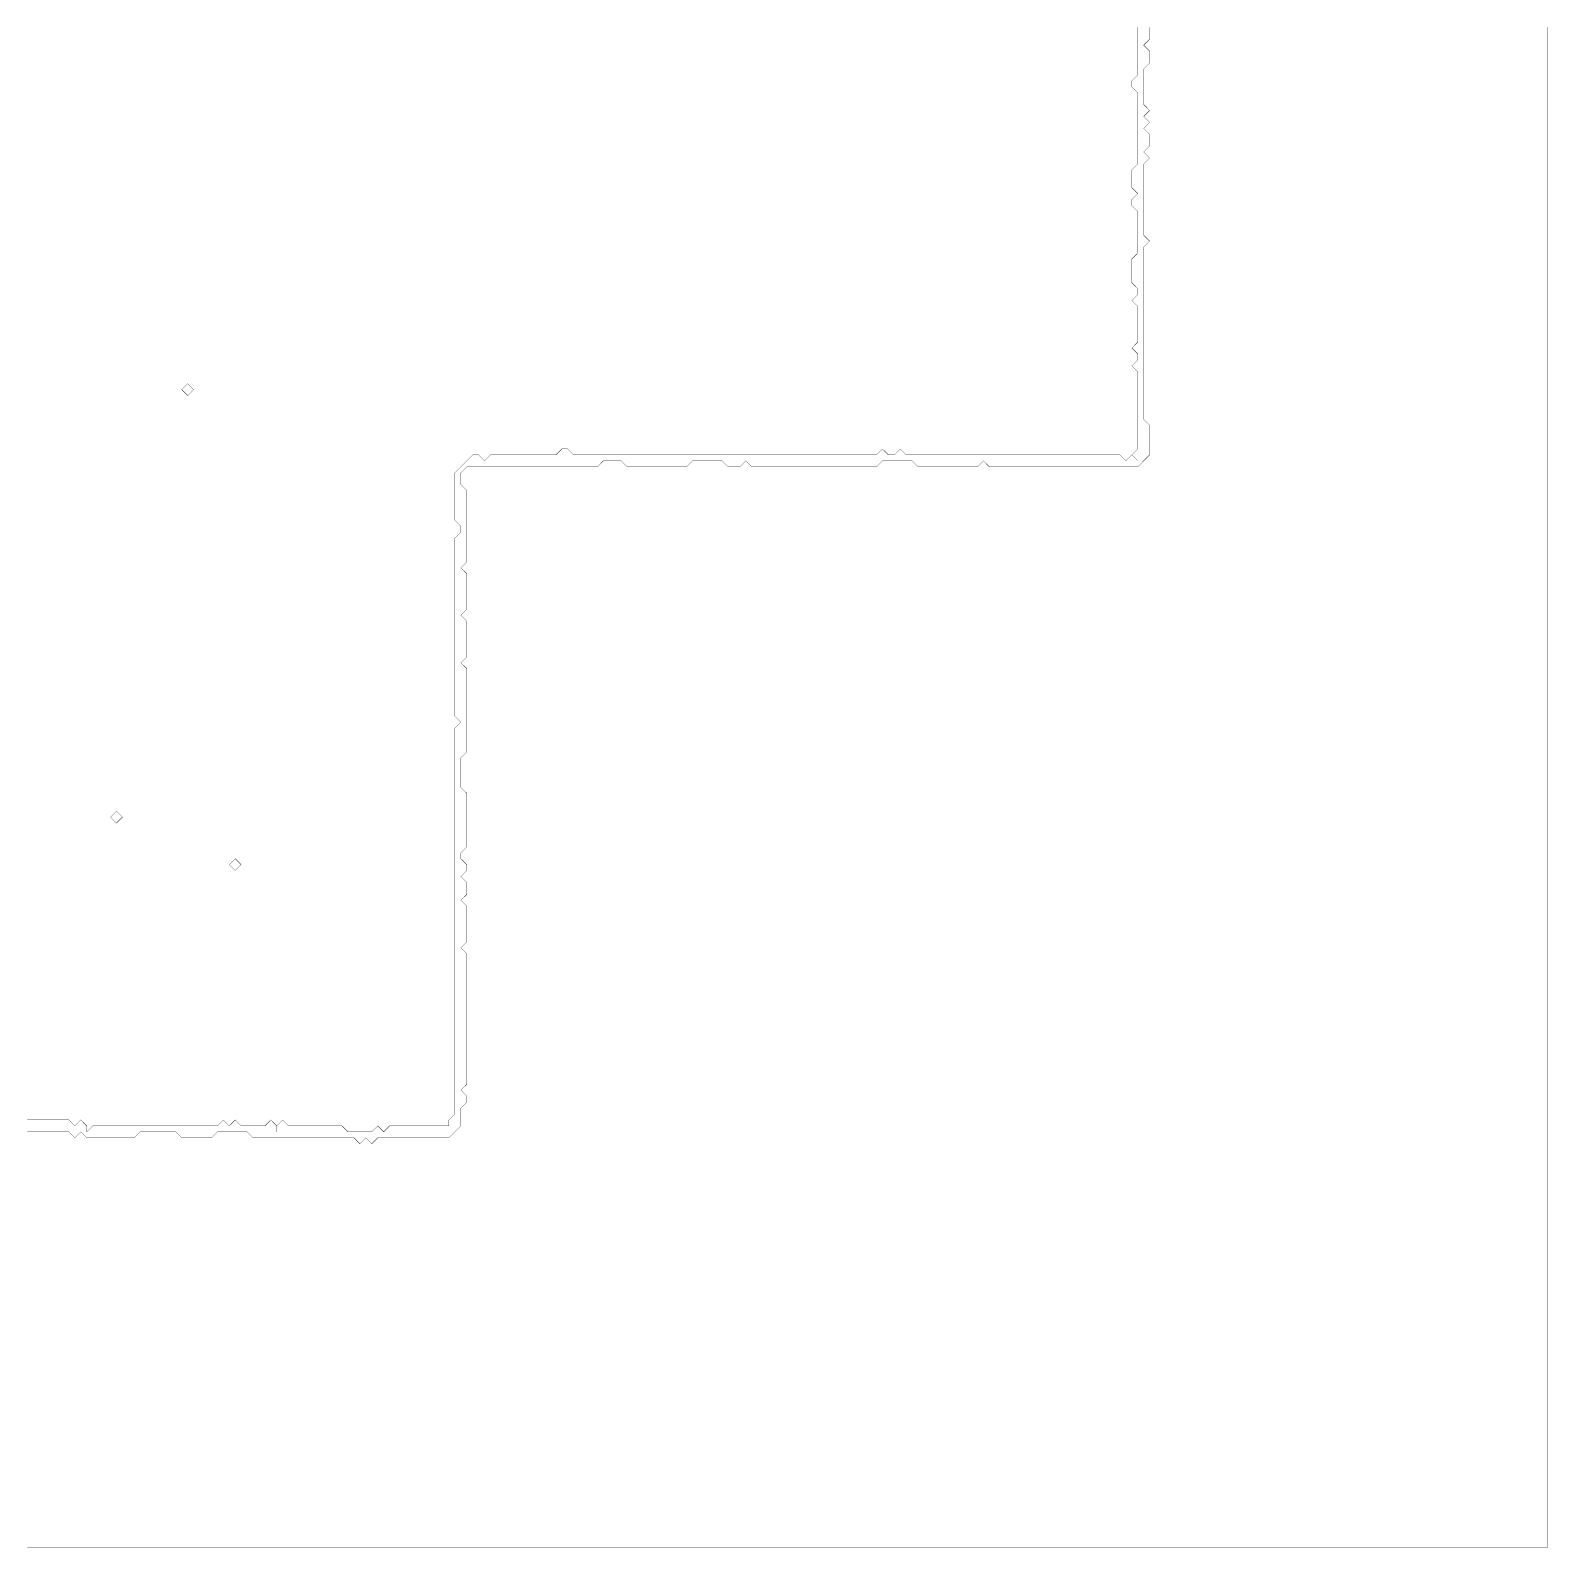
# Model space of a CAD drawing. Header units: metres. Extents: x 0 to 5069, y -5069 to 0.
# Drawn here: x 2535 to 5069, y -5069 to -2535 of the extents above; entities that cross this region are included whole.
import ezdxf

# ---------------------------------------------------------------- set-up
doc = ezdxf.new("R2010")
doc.units = ezdxf.units.M
doc.layers.add('conductor', color=1, linetype='Continuous')
doc.layers.add('substrate', color=5, linetype='Continuous')

msp = doc.modelspace()

# ---------------------------------------------------------------- linework, layer by layer
at = {"layer": 'conductor', "const_width": 0.5}
msp.add_lwpolyline([(2529.6, -4354.8), (2539.5, -4354.8), (2549.4, -4354.8), (2559.3, -4354.8), (2569.3, -4354.8), (2579.2, -4354.8), (2589.1, -4354.8), (2599, -4354.8), (2608.9, -4364.8), (2618.9, -4354.8), (2628.8, -4364.8), (2628.8, -4374.7), (2638.7, -4364.8), (2648.6, -4364.8), (2658.5, -4364.8), (2668.5, -4364.8), (2678.4, -4364.8), (2688.3, -4364.8), (2698.2, -4364.8), (2708.1, -4364.8), (2718.1, -4364.8), (2728, -4364.8), (2737.9, -4364.8), (2747.8, -4364.8), (2757.7, -4364.8), (2767.7, -4364.8), (2777.6, -4364.8), (2787.5, -4364.8), (2797.4, -4364.8), (2807.3, -4364.8), (2817.3, -4364.8), (2827.2, -4364.8), (2837.1, -4364.8), (2847, -4364.8), (2856.9, -4354.8), (2866.9, -4364.8), (2876.8, -4354.8), (2886.7, -4364.8), (2896.6, -4364.8), (2906.5, -4364.8), (2916.5, -4364.8), (2926.4, -4364.8), (2936.3, -4354.8), (2946.2, -4364.8), (2946.2, -4374.7), (2946.2, -4364.8), (2956.1, -4354.8), (2966.1, -4364.8), (2976, -4364.8), (2985.9, -4364.8), (2995.8, -4364.8), (3005.7, -4364.8), (3015.7, -4364.8), (3025.6, -4364.8), (3035.5, -4364.8), (3045.4, -4364.8), (3055.3, -4364.8), (3065.3, -4374.7), (3075.2, -4374.7), (3085.1, -4374.7), (3095, -4374.7), (3104.9, -4374.7), (3114.9, -4364.8), (3124.8, -4374.7), (3134.7, -4364.8), (3144.6, -4364.8), (3154.5, -4364.8), (3164.5, -4364.8), (3174.4, -4364.8), (3184.3, -4364.8), (3194.2, -4364.8), (3204.1, -4364.8), (3214.1, -4364.8), (3224, -4364.8), (3233.9, -4364.8), (3233.9, -4354.8), (3243.8, -4344.9), (3243.8, -4335), (3243.8, -4325.1), (3243.8, -4315.2), (3243.8, -4305.2), (3243.8, -4295.3), (3243.8, -4285.4), (3243.8, -4275.5), (3243.8, -4265.6), (3243.8, -4255.6), (3243.8, -4245.7), (3243.8, -4235.8), (3243.8, -4225.9), (3243.8, -4216), (3243.8, -4206), (3243.8, -4196.1), (3243.8, -4186.2), (3243.8, -4176.3), (3243.8, -4166.4), (3243.8, -4156.4), (3243.8, -4146.5), (3243.8, -4136.6), (3243.8, -4126.7), (3243.8, -4116.8), (3243.8, -4106.8), (3243.8, -4096.9), (3243.8, -4087), (3243.8, -4077.1), (3243.8, -4067.2), (3243.8, -4057.2), (3243.8, -4047.3), (3243.8, -4037.4), (3243.8, -4027.5), (3243.8, -4017.6), (3243.8, -4007.6), (3243.8, -3997.7), (3243.8, -3987.8), (3243.8, -3977.9), (3243.8, -3968), (3243.8, -3958), (3243.8, -3948.1), (3243.8, -3938.2), (3243.8, -3928.3), (3243.8, -3918.4), (3243.8, -3908.4), (3243.8, -3898.5), (3243.8, -3888.6), (3243.8, -3878.7), (3243.8, -3868.8), (3243.8, -3858.8), (3243.8, -3848.9), (3243.8, -3839), (3243.8, -3829.1), (3243.8, -3819.2), (3243.8, -3809.2), (3243.8, -3799.3), (3243.8, -3789.4), (3243.8, -3779.5), (3243.8, -3769.6), (3243.8, -3759.7), (3243.8, -3749.7), (3243.8, -3739.8), (3243.8, -3729.9), (3243.8, -3720), (3243.8, -3710.1), (3243.8, -3700.1), (3253.7, -3690.2), (3243.8, -3680.3), (3243.8, -3670.4), (3243.8, -3660.5), (3243.8, -3650.5), (3243.8, -3640.6), (3243.8, -3630.7), (3243.8, -3620.8), (3243.8, -3610.9), (3243.8, -3600.9), (3243.8, -3591), (3243.8, -3581.1), (3243.8, -3571.2), (3243.8, -3561.3), (3243.8, -3551.3), (3243.8, -3541.4), (3243.8, -3531.5), (3243.8, -3521.6), (3243.8, -3511.7), (3243.8, -3501.7), (3243.8, -3491.8), (3243.8, -3481.9), (3243.8, -3472), (3243.8, -3462.1), (3243.8, -3452.1), (3243.8, -3442.2), (3243.8, -3432.3), (3243.8, -3422.4), (3243.8, -3412.5), (3243.8, -3402.5), (3243.8, -3392.6), (3243.8, -3382.7), (3253.7, -3372.8), (3253.7, -3362.9), (3243.8, -3352.9), (3243.8, -3343), (3243.8, -3333.1), (3243.8, -3323.2), (3243.8, -3313.3), (3243.8, -3303.3), (3243.8, -3293.4), (3243.8, -3283.5), (3243.8, -3273.6), (3253.7, -3263.7), (3263.7, -3253.7), (3273.6, -3243.8), (3283.5, -3243.8), (3293.4, -3253.7), (3303.3, -3243.8), (3313.3, -3243.8), (3323.2, -3243.8), (3333.1, -3243.8), (3343, -3243.8), (3352.9, -3243.8), (3362.9, -3243.8), (3372.8, -3243.8), (3382.7, -3243.8), (3392.6, -3243.8), (3402.5, -3243.8), (3412.5, -3243.8), (3422.4, -3233.9), (3432.3, -3233.9), (3442.2, -3243.8), (3452.1, -3243.8), (3462.1, -3243.8), (3472, -3243.8), (3481.9, -3243.8), (3491.8, -3243.8), (3501.7, -3243.8), (3511.7, -3243.8), (3521.6, -3243.8), (3531.5, -3243.8), (3541.4, -3243.8), (3551.3, -3243.8), (3561.3, -3243.8), (3571.2, -3243.8), (3581.1, -3243.8), (3591, -3243.8), (3600.9, -3243.8), (3610.9, -3243.8), (3620.8, -3243.8), (3630.7, -3243.8), (3640.6, -3243.8), (3650.5, -3243.8), (3660.5, -3243.8), (3670.4, -3243.8), (3680.3, -3243.8), (3690.2, -3243.8), (3700.1, -3243.8), (3710.1, -3243.8), (3720, -3243.8), (3729.9, -3243.8), (3739.8, -3243.8), (3749.7, -3243.8), (3759.7, -3243.8), (3769.6, -3243.8), (3779.5, -3243.8), (3789.4, -3243.8), (3799.3, -3243.8), (3809.2, -3243.8), (3819.2, -3243.8), (3829.1, -3243.8), (3839, -3243.8), (3848.9, -3243.8), (3858.8, -3243.8), (3868.8, -3243.8), (3878.7, -3243.8), (3888.6, -3243.8), (3898.5, -3243.8), (3908.4, -3243.8), (3918.4, -3243.8), (3928.3, -3243.8), (3938.2, -3243.8), (3948.1, -3243.8), (3958, -3233.9), (3968, -3243.8), (3977.9, -3243.8), (3987.8, -3233.9), (3997.7, -3243.8), (4007.6, -3243.8), (4017.6, -3243.8), (4027.5, -3243.8), (4037.4, -3243.8), (4047.3, -3243.8), (4057.2, -3243.8), (4067.2, -3243.8), (4077.1, -3243.8), (4087, -3243.8), (4096.9, -3243.8), (4106.8, -3243.8), (4116.8, -3243.8), (4126.7, -3243.8), (4136.6, -3243.8), (4146.5, -3243.8), (4156.4, -3243.8), (4166.4, -3243.8), (4176.3, -3243.8), (4186.2, -3243.8), (4196.1, -3243.8), (4206, -3243.8), (4216, -3243.8), (4225.9, -3243.8), (4235.8, -3243.8), (4245.7, -3243.8), (4255.6, -3243.8), (4265.6, -3243.8), (4275.5, -3243.8), (4285.4, -3243.8), (4295.3, -3243.8), (4305.2, -3243.8), (4315.2, -3243.8), (4325.1, -3243.8), (4335, -3243.8), (4344.9, -3243.8), (4354.8, -3243.8), (4364.8, -3253.7), (4374.7, -3243.8), (4384.6, -3253.7), (4374.7, -3243.8), (4384.6, -3233.9), (4384.6, -3224), (4384.6, -3214.1), (4384.6, -3204.1), (4384.6, -3194.2), (4384.6, -3184.3), (4384.6, -3174.4), (4384.6, -3164.5), (4384.6, -3154.5), (4384.6, -3144.6), (4384.6, -3134.7), (4384.6, -3124.8), (4384.6, -3114.9), (4384.6, -3104.9), (4374.7, -3095), (4384.6, -3085.1), (4384.6, -3075.2), (4374.7, -3065.3), (4384.6, -3055.3), (4384.6, -3045.4), (4384.6, -3035.5), (4384.6, -3025.6), (4384.6, -3015.7), (4384.6, -3005.7), (4384.6, -2995.8), (4374.7, -2985.9), (4384.6, -2976), (4384.6, -2966.1), (4374.7, -2956.1), (4374.7, -2946.2), (4374.7, -2936.3), (4374.7, -2926.4), (4374.7, -2916.5), (4384.6, -2906.5), (4384.6, -2896.6), (4384.6, -2886.7), (4384.6, -2876.8), (4384.6, -2866.9), (4384.6, -2856.9), (4384.6, -2847), (4384.6, -2837.1), (4374.7, -2827.2), (4374.7, -2817.3), (4384.6, -2807.3), (4374.7, -2797.4), (4374.7, -2787.5), (4374.7, -2777.6), (4374.7, -2767.7), (4384.6, -2757.7), (4384.6, -2747.8), (4384.6, -2737.9), (4384.6, -2728), (4384.6, -2718.1), (4384.6, -2708.1), (4384.6, -2698.2), (4384.6, -2688.3), (4384.6, -2678.4), (4384.6, -2668.5), (4384.6, -2658.5), (4384.6, -2648.6), (4384.6, -2638.7), (4374.7, -2628.8), (4374.7, -2618.9), (4384.6, -2608.9), (4384.6, -2599), (4384.6, -2589.1), (4384.6, -2579.2), (4384.6, -2569.3), (4384.6, -2559.3), (4384.6, -2549.4), (4384.6, -2539.5), (4384.6, -2529.6)], dxfattribs=at)
for points in [[(2787.5, -3134.7), (2797.4, -3124.8), (2807.3, -3134.7), (2797.4, -3144.6)], [(2668.5, -3848.9), (2678.4, -3839), (2688.3, -3848.9), (2678.4, -3858.8)], [(2866.9, -3928.3), (2876.8, -3918.4), (2886.7, -3928.3), (2876.8, -3938.2)]]:
    msp.add_lwpolyline(points, close=True, dxfattribs=at)
at = {"layer": 'substrate', "const_width": 0.5}
for points in [[(2529.6, -5069.1), (2539.5, -5069.1), (2549.4, -5069.1), (2559.3, -5069.1), (2569.3, -5069.1), (2579.2, -5069.1), (2589.1, -5069.1), (2599, -5069.1), (2608.9, -5069.1), (2618.9, -5069.1), (2628.8, -5069.1), (2638.7, -5069.1), (2648.6, -5069.1), (2658.5, -5069.1), (2668.5, -5069.1), (2678.4, -5069.1), (2688.3, -5069.1), (2698.2, -5069.1), (2708.1, -5069.1), (2718.1, -5069.1), (2728, -5069.1), (2737.9, -5069.1), (2747.8, -5069.1), (2757.7, -5069.1), (2767.7, -5069.1), (2777.6, -5069.1), (2787.5, -5069.1), (2797.4, -5069.1), (2807.3, -5069.1), (2817.3, -5069.1), (2827.2, -5069.1), (2837.1, -5069.1), (2847, -5069.1), (2856.9, -5069.1), (2866.9, -5069.1), (2876.8, -5069.1), (2886.7, -5069.1), (2896.6, -5069.1), (2906.5, -5069.1), (2916.5, -5069.1), (2926.4, -5069.1), (2936.3, -5069.1), (2946.2, -5069.1), (2956.1, -5069.1), (2966.1, -5069.1), (2976, -5069.1), (2985.9, -5069.1), (2995.8, -5069.1), (3005.7, -5069.1), (3015.7, -5069.1), (3025.6, -5069.1), (3035.5, -5069.1), (3045.4, -5069.1), (3055.3, -5069.1), (3065.3, -5069.1), (3075.2, -5069.1), (3085.1, -5069.1), (3095, -5069.1), (3104.9, -5069.1), (3114.9, -5069.1), (3124.8, -5069.1), (3134.7, -5069.1), (3144.6, -5069.1), (3154.5, -5069.1), (3164.5, -5069.1), (3174.4, -5069.1), (3184.3, -5069.1), (3194.2, -5069.1), (3204.1, -5069.1), (3214.1, -5069.1), (3224, -5069.1), (3233.9, -5069.1), (3243.8, -5069.1), (3253.7, -5069.1), (3263.7, -5069.1), (3273.6, -5069.1), (3283.5, -5069.1), (3293.4, -5069.1), (3303.3, -5069.1), (3313.3, -5069.1), (3323.2, -5069.1), (3333.1, -5069.1), (3343, -5069.1), (3352.9, -5069.1), (3362.9, -5069.1), (3372.8, -5069.1), (3382.7, -5069.1), (3392.6, -5069.1), (3402.5, -5069.1), (3412.5, -5069.1), (3422.4, -5069.1), (3432.3, -5069.1), (3442.2, -5069.1), (3452.1, -5069.1), (3462.1, -5069.1), (3472, -5069.1), (3481.9, -5069.1), (3491.8, -5069.1), (3501.7, -5069.1), (3511.7, -5069.1), (3521.6, -5069.1), (3531.5, -5069.1), (3541.4, -5069.1), (3551.3, -5069.1), (3561.3, -5069.1), (3571.2, -5069.1), (3581.1, -5069.1), (3591, -5069.1), (3600.9, -5069.1), (3610.9, -5069.1), (3620.8, -5069.1), (3630.7, -5069.1), (3640.6, -5069.1), (3650.5, -5069.1), (3660.5, -5069.1), (3670.4, -5069.1), (3680.3, -5069.1), (3690.2, -5069.1), (3700.1, -5069.1), (3710.1, -5069.1), (3720, -5069.1), (3729.9, -5069.1), (3739.8, -5069.1), (3749.7, -5069.1), (3759.7, -5069.1), (3769.6, -5069.1), (3779.5, -5069.1), (3789.4, -5069.1), (3799.3, -5069.1), (3809.2, -5069.1), (3819.2, -5069.1), (3829.1, -5069.1), (3839, -5069.1), (3848.9, -5069.1), (3858.8, -5069.1), (3868.8, -5069.1), (3878.7, -5069.1), (3888.6, -5069.1), (3898.5, -5069.1), (3908.4, -5069.1), (3918.4, -5069.1), (3928.3, -5069.1), (3938.2, -5069.1), (3948.1, -5069.1), (3958, -5069.1), (3968, -5069.1), (3977.9, -5069.1), (3987.8, -5069.1), (3997.7, -5069.1), (4007.6, -5069.1), (4017.6, -5069.1), (4027.5, -5069.1), (4037.4, -5069.1), (4047.3, -5069.1), (4057.2, -5069.1), (4067.2, -5069.1), (4077.1, -5069.1), (4087, -5069.1), (4096.9, -5069.1), (4106.8, -5069.1), (4116.8, -5069.1), (4126.7, -5069.1), (4136.6, -5069.1), (4146.5, -5069.1), (4156.4, -5069.1), (4166.4, -5069.1), (4176.3, -5069.1), (4186.2, -5069.1), (4196.1, -5069.1), (4206, -5069.1), (4216, -5069.1), (4225.9, -5069.1), (4235.8, -5069.1), (4245.7, -5069.1), (4255.6, -5069.1), (4265.6, -5069.1), (4275.5, -5069.1), (4285.4, -5069.1), (4295.3, -5069.1), (4305.2, -5069.1), (4315.2, -5069.1), (4325.1, -5069.1), (4335, -5069.1), (4344.9, -5069.1), (4354.8, -5069.1), (4364.8, -5069.1), (4374.7, -5069.1), (4384.6, -5069.1), (4394.5, -5069.1), (4404.4, -5069.1), (4414.4, -5069.1), (4424.3, -5069.1), (4434.2, -5069.1), (4444.1, -5069.1), (4454, -5069.1), (4464, -5069.1), (4473.9, -5069.1), (4483.8, -5069.1), (4493.7, -5069.1), (4503.6, -5069.1), (4513.6, -5069.1), (4523.5, -5069.1), (4533.4, -5069.1), (4543.3, -5069.1), (4553.2, -5069.1), (4563.2, -5069.1), (4573.1, -5069.1), (4583, -5069.1), (4592.9, -5069.1), (4602.8, -5069.1), (4612.8, -5069.1), (4622.7, -5069.1), (4632.6, -5069.1), (4642.5, -5069.1), (4652.4, -5069.1), (4662.4, -5069.1), (4672.3, -5069.1), (4682.2, -5069.1), (4692.1, -5069.1), (4702, -5069.1), (4712, -5069.1), (4721.9, -5069.1), (4731.8, -5069.1), (4741.7, -5069.1), (4751.6, -5069.1), (4761.6, -5069.1), (4771.5, -5069.1), (4781.4, -5069.1), (4791.3, -5069.1), (4801.2, -5069.1), (4811.2, -5069.1), (4821.1, -5069.1), (4831, -5069.1), (4840.9, -5069.1), (4850.8, -5069.1), (4860.8, -5069.1), (4870.7, -5069.1), (4880.6, -5069.1), (4890.5, -5069.1), (4900.4, -5069.1), (4910.4, -5069.1), (4920.3, -5069.1), (4930.2, -5069.1), (4940.1, -5069.1), (4950, -5069.1), (4960, -5069.1), (4969.9, -5069.1), (4979.8, -5069.1), (4989.7, -5069.1), (4999.6, -5069.1), (5009.6, -5069.1), (5019.5, -5069.1), (5029.4, -5069.1), (5039.3, -5069.1), (5049.2, -5069.1), (5059.2, -5069.1), (5069.1, -5069.1), (5069.1, -5059.2), (5069.1, -5049.2), (5069.1, -5039.3), (5069.1, -5029.4), (5069.1, -5019.5), (5069.1, -5009.6), (5069.1, -4999.6), (5069.1, -4989.7), (5069.1, -4979.8), (5069.1, -4969.9), (5069.1, -4960), (5069.1, -4950), (5069.1, -4940.1), (5069.1, -4930.2), (5069.1, -4920.3), (5069.1, -4910.4), (5069.1, -4900.4), (5069.1, -4890.5), (5069.1, -4880.6), (5069.1, -4870.7), (5069.1, -4860.8), (5069.1, -4850.8), (5069.1, -4840.9), (5069.1, -4831), (5069.1, -4821.1), (5069.1, -4811.2), (5069.1, -4801.2), (5069.1, -4791.3), (5069.1, -4781.4), (5069.1, -4771.5), (5069.1, -4761.6), (5069.1, -4751.6), (5069.1, -4741.7), (5069.1, -4731.8), (5069.1, -4721.9), (5069.1, -4712), (5069.1, -4702), (5069.1, -4692.1), (5069.1, -4682.2), (5069.1, -4672.3), (5069.1, -4662.4), (5069.1, -4652.4), (5069.1, -4642.5), (5069.1, -4632.6), (5069.1, -4622.7), (5069.1, -4612.8), (5069.1, -4602.8), (5069.1, -4592.9), (5069.1, -4583), (5069.1, -4573.1), (5069.1, -4563.2), (5069.1, -4553.2), (5069.1, -4543.3), (5069.1, -4533.4), (5069.1, -4523.5), (5069.1, -4513.6), (5069.1, -4503.6), (5069.1, -4493.7), (5069.1, -4483.8), (5069.1, -4473.9), (5069.1, -4464), (5069.1, -4454), (5069.1, -4444.1), (5069.1, -4434.2), (5069.1, -4424.3), (5069.1, -4414.4), (5069.1, -4404.4), (5069.1, -4394.5), (5069.1, -4384.6), (5069.1, -4374.7), (5069.1, -4364.8), (5069.1, -4354.8), (5069.1, -4344.9), (5069.1, -4335), (5069.1, -4325.1), (5069.1, -4315.2), (5069.1, -4305.2), (5069.1, -4295.3), (5069.1, -4285.4), (5069.1, -4275.5), (5069.1, -4265.6), (5069.1, -4255.6), (5069.1, -4245.7), (5069.1, -4235.8), (5069.1, -4225.9), (5069.1, -4216), (5069.1, -4206), (5069.1, -4196.1), (5069.1, -4186.2), (5069.1, -4176.3), (5069.1, -4166.4), (5069.1, -4156.4), (5069.1, -4146.5), (5069.1, -4136.6), (5069.1, -4126.7), (5069.1, -4116.8), (5069.1, -4106.8), (5069.1, -4096.9), (5069.1, -4087), (5069.1, -4077.1), (5069.1, -4067.2), (5069.1, -4057.2), (5069.1, -4047.3), (5069.1, -4037.4), (5069.1, -4027.5), (5069.1, -4017.6), (5069.1, -4007.6), (5069.1, -3997.7), (5069.1, -3987.8), (5069.1, -3977.9), (5069.1, -3968), (5069.1, -3958), (5069.1, -3948.1), (5069.1, -3938.2), (5069.1, -3928.3), (5069.1, -3918.4), (5069.1, -3908.4), (5069.1, -3898.5), (5069.1, -3888.6), (5069.1, -3878.7), (5069.1, -3868.8), (5069.1, -3858.8), (5069.1, -3848.9), (5069.1, -3839), (5069.1, -3829.1), (5069.1, -3819.2), (5069.1, -3809.2), (5069.1, -3799.3), (5069.1, -3789.4), (5069.1, -3779.5), (5069.1, -3769.6), (5069.1, -3759.7), (5069.1, -3749.7), (5069.1, -3739.8), (5069.1, -3729.9), (5069.1, -3720), (5069.1, -3710.1), (5069.1, -3700.1), (5069.1, -3690.2), (5069.1, -3680.3), (5069.1, -3670.4), (5069.1, -3660.5), (5069.1, -3650.5), (5069.1, -3640.6), (5069.1, -3630.7), (5069.1, -3620.8), (5069.1, -3610.9), (5069.1, -3600.9), (5069.1, -3591), (5069.1, -3581.1), (5069.1, -3571.2), (5069.1, -3561.3), (5069.1, -3551.3), (5069.1, -3541.4), (5069.1, -3531.5), (5069.1, -3521.6), (5069.1, -3511.7), (5069.1, -3501.7), (5069.1, -3491.8), (5069.1, -3481.9), (5069.1, -3472), (5069.1, -3462.1), (5069.1, -3452.1), (5069.1, -3442.2), (5069.1, -3432.3), (5069.1, -3422.4), (5069.1, -3412.5), (5069.1, -3402.5), (5069.1, -3392.6), (5069.1, -3382.7), (5069.1, -3372.8), (5069.1, -3362.9), (5069.1, -3352.9), (5069.1, -3343), (5069.1, -3333.1), (5069.1, -3323.2), (5069.1, -3313.3), (5069.1, -3303.3), (5069.1, -3293.4), (5069.1, -3283.5), (5069.1, -3273.6), (5069.1, -3263.7), (5069.1, -3253.7), (5069.1, -3243.8), (5069.1, -3233.9), (5069.1, -3224), (5069.1, -3214.1), (5069.1, -3204.1), (5069.1, -3194.2), (5069.1, -3184.3), (5069.1, -3174.4), (5069.1, -3164.5), (5069.1, -3154.5), (5069.1, -3144.6), (5069.1, -3134.7), (5069.1, -3124.8), (5069.1, -3114.9), (5069.1, -3104.9), (5069.1, -3095), (5069.1, -3085.1), (5069.1, -3075.2), (5069.1, -3065.3), (5069.1, -3055.3), (5069.1, -3045.4), (5069.1, -3035.5), (5069.1, -3025.6), (5069.1, -3015.7), (5069.1, -3005.7), (5069.1, -2995.8), (5069.1, -2985.9), (5069.1, -2976), (5069.1, -2966.1), (5069.1, -2956.1), (5069.1, -2946.2), (5069.1, -2936.3), (5069.1, -2926.4), (5069.1, -2916.5), (5069.1, -2906.5), (5069.1, -2896.6), (5069.1, -2886.7), (5069.1, -2876.8), (5069.1, -2866.9), (5069.1, -2856.9), (5069.1, -2847), (5069.1, -2837.1), (5069.1, -2827.2), (5069.1, -2817.3), (5069.1, -2807.3), (5069.1, -2797.4), (5069.1, -2787.5), (5069.1, -2777.6), (5069.1, -2767.7), (5069.1, -2757.7), (5069.1, -2747.8), (5069.1, -2737.9), (5069.1, -2728), (5069.1, -2718.1), (5069.1, -2708.1), (5069.1, -2698.2), (5069.1, -2688.3), (5069.1, -2678.4), (5069.1, -2668.5), (5069.1, -2658.5), (5069.1, -2648.6), (5069.1, -2638.7), (5069.1, -2628.8), (5069.1, -2618.9), (5069.1, -2608.9), (5069.1, -2599), (5069.1, -2589.1), (5069.1, -2579.2), (5069.1, -2569.3), (5069.1, -2559.3), (5069.1, -2549.4), (5069.1, -2539.5), (5069.1, -2529.6)], [(4404.4, -2529.6), (4404.4, -2539.5), (4404.4, -2549.4), (4394.5, -2559.3), (4404.4, -2569.3), (4404.4, -2579.2), (4404.4, -2589.1), (4394.5, -2599), (4394.5, -2608.9), (4394.5, -2618.9), (4394.5, -2628.8), (4394.5, -2638.7), (4394.5, -2648.6), (4394.5, -2658.5), (4404.4, -2668.5), (4394.5, -2678.4), (4404.4, -2688.3), (4394.5, -2698.2), (4404.4, -2708.1), (4404.4, -2718.1), (4404.4, -2728), (4394.5, -2737.9), (4404.4, -2747.8), (4394.5, -2757.7), (4394.5, -2767.7), (4394.5, -2777.6), (4394.5, -2787.5), (4394.5, -2797.4), (4394.5, -2807.3), (4394.5, -2817.3), (4394.5, -2827.2), (4394.5, -2837.1), (4394.5, -2847), (4394.5, -2856.9), (4394.5, -2866.9), (4394.5, -2876.8), (4404.4, -2886.7), (4394.5, -2896.6), (4394.5, -2906.5), (4394.5, -2916.5), (4394.5, -2926.4), (4394.5, -2936.3), (4394.5, -2946.2), (4394.5, -2956.1), (4394.5, -2966.1), (4394.5, -2976), (4394.5, -2985.9), (4394.5, -2995.8), (4394.5, -3005.7), (4394.5, -3015.7), (4394.5, -3025.6), (4394.5, -3035.5), (4394.5, -3045.4), (4394.5, -3055.3), (4394.5, -3065.3), (4394.5, -3075.2), (4394.5, -3085.1), (4394.5, -3095), (4394.5, -3104.9), (4394.5, -3114.9), (4394.5, -3124.8), (4394.5, -3134.7), (4394.5, -3144.6), (4394.5, -3154.5), (4394.5, -3164.5), (4394.5, -3174.4), (4394.5, -3184.3), (4404.4, -3194.2), (4404.4, -3204.1), (4404.4, -3214.1), (4404.4, -3224), (4404.4, -3233.9), (4404.4, -3243.8), (4394.5, -3253.7), (4384.6, -3263.7), (4374.7, -3263.7), (4364.8, -3263.7), (4354.8, -3263.7), (4344.9, -3263.7), (4335, -3263.7), (4325.1, -3263.7), (4315.2, -3263.7), (4305.2, -3263.7), (4295.3, -3263.7), (4285.4, -3263.7), (4275.5, -3263.7), (4265.6, -3263.7), (4255.6, -3263.7), (4245.7, -3263.7), (4235.8, -3263.7), (4225.9, -3263.7), (4216, -3263.7), (4206, -3263.7), (4196.1, -3263.7), (4186.2, -3263.7), (4176.3, -3263.7), (4166.4, -3263.7), (4156.4, -3263.7), (4146.5, -3263.7), (4136.6, -3263.7), (4126.7, -3253.7), (4116.8, -3263.7), (4106.8, -3263.7), (4096.9, -3263.7), (4087, -3263.7), (4077.1, -3263.7), (4067.2, -3263.7), (4057.2, -3263.7), (4047.3, -3263.7), (4037.4, -3263.7), (4027.5, -3263.7), (4017.6, -3263.7), (4007.6, -3253.7), (3997.7, -3253.7), (3987.8, -3253.7), (3977.9, -3253.7), (3968, -3253.7), (3958, -3253.7), (3948.1, -3263.7), (3938.2, -3263.7), (3928.3, -3263.7), (3918.4, -3263.7), (3908.4, -3263.7), (3898.5, -3263.7), (3888.6, -3263.7), (3878.7, -3263.7), (3868.8, -3263.7), (3858.8, -3263.7), (3848.9, -3263.7), (3839, -3263.7), (3829.1, -3263.7), (3819.2, -3263.7), (3809.2, -3263.7), (3799.3, -3263.7), (3789.4, -3263.7), (3779.5, -3263.7), (3769.6, -3263.7), (3759.7, -3263.7), (3749.7, -3263.7), (3739.8, -3263.7), (3729.9, -3253.7), (3720, -3263.7), (3710.1, -3263.7), (3700.1, -3263.7), (3690.2, -3253.7), (3680.3, -3253.7), (3670.4, -3253.7), (3660.5, -3253.7), (3650.5, -3253.7), (3640.6, -3253.7), (3630.7, -3263.7), (3620.8, -3263.7), (3610.9, -3263.7), (3600.9, -3263.7), (3591, -3263.7), (3581.1, -3263.7), (3571.2, -3263.7), (3561.3, -3263.7), (3551.3, -3263.7), (3541.4, -3263.7), (3531.5, -3263.7), (3521.6, -3253.7), (3511.7, -3253.7), (3501.7, -3253.7), (3491.8, -3253.7), (3481.9, -3263.7), (3472, -3263.7), (3462.1, -3263.7), (3452.1, -3263.7), (3442.2, -3263.7), (3432.3, -3263.7), (3422.4, -3263.7), (3412.5, -3263.7), (3402.5, -3263.7), (3392.6, -3263.7), (3382.7, -3263.7), (3372.8, -3263.7), (3362.9, -3263.7), (3352.9, -3263.7), (3343, -3263.7), (3333.1, -3263.7), (3323.2, -3263.7), (3313.3, -3263.7), (3303.3, -3263.7), (3293.4, -3263.7), (3283.5, -3263.7), (3273.6, -3263.7), (3263.7, -3263.7), (3253.7, -3273.6), (3253.7, -3283.5), (3253.7, -3293.4), (3263.7, -3303.3), (3263.7, -3313.3), (3263.7, -3323.2), (3263.7, -3333.1), (3263.7, -3343), (3263.7, -3352.9), (3263.7, -3362.9), (3263.7, -3372.8), (3263.7, -3382.7), (3263.7, -3392.6), (3263.7, -3402.5), (3263.7, -3412.5), (3263.7, -3422.4), (3253.7, -3432.3), (3263.7, -3442.2), (3263.7, -3452.1), (3263.7, -3462.1), (3263.7, -3472), (3263.7, -3481.9), (3263.7, -3491.8), (3263.7, -3501.7), (3253.7, -3511.7), (3263.7, -3521.6), (3263.7, -3531.5), (3263.7, -3541.4), (3263.7, -3551.3), (3263.7, -3561.3), (3263.7, -3571.2), (3263.7, -3581.1), (3253.7, -3591), (3263.7, -3600.9), (3263.7, -3610.9), (3263.7, -3620.8), (3263.7, -3630.7), (3263.7, -3640.6), (3263.7, -3650.5), (3263.7, -3660.5), (3263.7, -3670.4), (3263.7, -3680.3), (3263.7, -3690.2), (3263.7, -3700.1), (3263.7, -3710.1), (3263.7, -3720), (3263.7, -3729.9), (3263.7, -3739.8), (3253.7, -3749.7), (3253.7, -3759.7), (3253.7, -3769.6), (3253.7, -3779.5), (3253.7, -3789.4), (3253.7, -3799.3), (3263.7, -3809.2), (3263.7, -3819.2), (3263.7, -3829.1), (3263.7, -3839), (3263.7, -3848.9), (3263.7, -3858.8), (3263.7, -3868.8), (3263.7, -3878.7), (3263.7, -3888.6), (3263.7, -3898.5), (3253.7, -3908.4), (3253.7, -3918.4), (3263.7, -3928.3), (3263.7, -3938.2), (3253.7, -3948.1), (3263.7, -3958), (3263.7, -3968), (3263.7, -3977.9), (3253.7, -3987.8), (3263.7, -3997.7), (3263.7, -4007.6), (3263.7, -4017.6), (3263.7, -4027.5), (3263.7, -4037.4), (3263.7, -4047.3), (3263.7, -4057.2), (3253.7, -4067.2), (3263.7, -4077.1), (3263.7, -4087), (3263.7, -4096.9), (3263.7, -4106.8), (3263.7, -4116.8), (3263.7, -4126.7), (3263.7, -4136.6), (3263.7, -4146.5), (3263.7, -4156.4), (3263.7, -4166.4), (3263.7, -4176.3), (3263.7, -4186.2), (3263.7, -4196.1), (3263.7, -4206), (3263.7, -4216), (3263.7, -4225.9), (3263.7, -4235.8), (3263.7, -4245.7), (3263.7, -4255.6), (3263.7, -4265.6), (3263.7, -4275.5), (3263.7, -4285.4), (3263.7, -4295.3), (3253.7, -4305.2), (3263.7, -4315.2), (3263.7, -4325.1), (3253.7, -4335), (3253.7, -4344.9), (3253.7, -4354.8), (3253.7, -4364.8), (3243.8, -4374.7), (3233.9, -4384.6), (3224, -4384.6), (3214.1, -4384.6), (3204.1, -4384.6), (3194.2, -4384.6), (3184.3, -4384.6), (3174.4, -4384.6), (3164.5, -4384.6), (3154.5, -4384.6), (3144.6, -4384.6), (3134.7, -4384.6), (3124.8, -4384.6), (3114.9, -4384.6), (3104.9, -4394.5), (3095, -4384.6), (3085.1, -4394.5), (3075.2, -4384.6), (3065.3, -4384.6), (3055.3, -4384.6), (3045.4, -4384.6), (3035.5, -4384.6), (3025.6, -4384.6), (3015.7, -4384.6), (3005.7, -4384.6), (2995.8, -4384.6), (2985.9, -4384.6), (2976, -4384.6), (2966.1, -4384.6), (2956.1, -4384.6), (2946.2, -4384.6), (2936.3, -4384.6), (2926.4, -4384.6), (2916.5, -4384.6), (2906.5, -4384.6), (2896.6, -4374.7), (2886.7, -4374.7), (2876.8, -4374.7), (2866.9, -4374.7), (2856.9, -4374.7), (2847, -4374.7), (2837.1, -4384.6), (2827.2, -4384.6), (2817.3, -4384.6), (2807.3, -4384.6), (2797.4, -4384.6), (2787.5, -4384.6), (2777.6, -4374.7), (2767.7, -4374.7), (2757.7, -4374.7), (2747.8, -4374.7), (2737.9, -4374.7), (2728, -4374.7), (2718.1, -4374.7), (2708.1, -4384.6), (2698.2, -4384.6), (2688.3, -4384.6), (2678.4, -4384.6), (2668.5, -4384.6), (2658.5, -4384.6), (2648.6, -4384.6), (2638.7, -4384.6), (2628.8, -4384.6), (2618.9, -4374.7), (2608.9, -4384.6), (2599, -4374.7), (2589.1, -4374.7), (2579.2, -4374.7), (2569.3, -4374.7), (2559.3, -4374.7), (2549.4, -4374.7), (2539.5, -4374.7), (2529.6, -4374.7)]]:
    msp.add_lwpolyline(points, dxfattribs=at)
for points in [[(2797.4, -3134.7)], [(2876.8, -3928.3)]]:
    msp.add_lwpolyline(points, close=True, dxfattribs=at)

doc.saveas('drawing.dxf')
